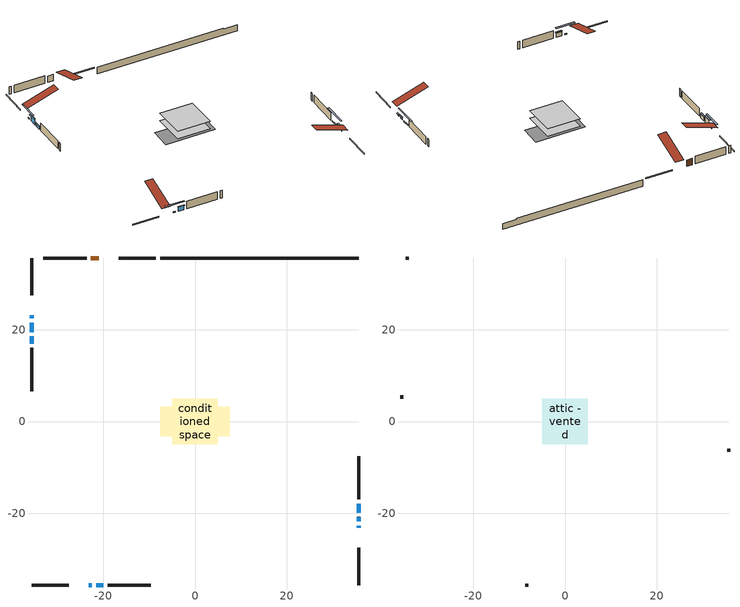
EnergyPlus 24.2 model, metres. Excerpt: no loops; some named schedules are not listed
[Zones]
conditioned space
 floor adiabatic (AdiabaticFloorConstruction): -5,-5 -5,5 5,5 5,-5 z0.61
 floor foundation (Slab1 construction): -7.62,-3.2 -7.62,3.2 7.62,3.2 7.62,-3.2 z-1.52
 wall outside (RimJoist1 construction): -8.52,35.69 -16.64,35.69 / -35.69,-35.69 -27.58,-35.69 / -35.69,35.69 -35.69,27.58 / 35.69,-35.69 35.69,-27.58 z0.61:0.91
 wall outside (AdiabaticWallConstruction 1): -21.06,35.69 -22.75,35.69 z0.61:2.64
 wall outside (AdiabaticWallConstruction): 35.69,-23.15 35.69,-22.74 z0.61:1.27; -23.15,-35.69 -22.49,-35.69 / -35.69,23.15 -35.69,22.49 / 35.69,-19.92 35.69,-17.93 z0.61:0.92; 35.69,-21.82 35.69,-20.85 z0.61:1.4; -21.56,-35.69 -19.99,-35.69 z0.61:1.96; -35.69,21.56 -35.69,19.53 z0.61:2.46; -35.69,18.6 -35.69,17.02 z0.61:1.7
 wall outside (Wall1 construction): -23.68,35.69 -33.13,35.69 / -19.06,-35.69 -9.61,-35.69 / -35.69,16.09 -35.69,6.65 / 35.69,-17.01 35.69,-7.56 z0.61:3.05
 wall foundation (FoundationWall1 construction): -7.59,35.69,-1.52 -7.59,35.69,0.61 31.36,35.69,0.61 31.36,35.69,0.38 35.69,35.69,0.38 35.69,35.69,-1.52
 window (WindowConstruction): 35.69,-23.15 35.69,-22.74 z0.61:1.27
 window (WindowConstruction 6): -23.15,-35.69 -22.49,-35.69 z0.61:0.91
 window (WindowConstruction 7): -35.69,23.15 -35.69,22.49 z0.61:0.91
 window (WindowConstruction 1): 35.69,-21.81 35.69,-20.85 z0.61:1.4
 window (WindowConstruction 2): -21.56,-35.69 -19.99,-35.69 z0.61:1.96
 window (WindowConstruction 3): -35.69,21.56 -35.69,19.53 z0.61:2.46
 window (WindowConstruction 4): -35.69,18.6 -35.69,17.02 z0.61:1.7
 window (WindowConstruction 5): 35.69,-19.92 35.69,-17.93 z0.61:0.91
 door (Door): -21.06,35.69 -22.75,35.69 z0.61:2.64
 ceiling adiabatic (AdiabaticFloorConstruction): 5,-5 5,5 -5,5 -5,-5 z0.61
attic - vented
 floor to conditioned space (Floor1 construction Reversed): -5.01,-5.01 -5.01,5.01 5.01,5.01 5.01,-5.01 z3.05
 wall outside (Wall2 construction): -34.06,35.69 -34.76,35.69 / -8.68,-35.69 -7.98,-35.69 / -35.69,5.72 -35.69,5.01 / 35.69,-6.63 35.69,-5.93 z0.61:3.05
 roof outside (Roof1 construction): -20.13,35.69,3.05 -20.13,25.94,6.3 -17.56,25.94,6.3 -17.56,35.69,3.05; -24.08,-35.69,3.05 -24.08,-25.94,6.3 -26.65,-25.94,6.3 -26.65,-35.69,3.05; -35.69,24.08,3.05 -25.94,24.08,6.3 -25.94,26.65,6.3 -35.69,26.65,3.05; 35.69,-24.08,3.05 25.94,-24.08,6.3 25.94,-26.65,6.3 35.69,-26.65,3.05
shading: 35.69,-22.54 35.69,-23.35 36.1,-23.35 36.1,-22.54 z1.47; -19.91,-35.69 -25.73,-35.69 -25.73,-36.1 -19.91,-36.1 z3.49; -35.69,19.91 -35.69,25.73 -36.1,25.73 -36.1,19.91 z3.49; 35.69,-20.65 35.69,-22.02 36.1,-22.02 36.1,-20.65 z1.6; -19.79,-35.69 -21.76,-35.69 -21.76,-36.1 -19.79,-36.1 z2.16; -35.69,19.32 -35.69,21.76 -36.1,21.76 -36.1,19.32 z2.66; -35.69,16.82 -35.69,18.8 -36.1,18.8 -36.1,16.82 z1.9; 35.69,-15.36 35.69,-22.5 36.1,-22.5 36.1,-15.36 z3.49
[Building]
Building 1: Terrain=Suburbs
[Site:Location]
Toronto Intl AP_ON: Latitude {deg}=43.68; Longitude {deg}=-79.63; Time Zone {hr}=-5; Elevation {m}=173; Keep Site Location Information=Yes
[Site:GroundTemperature:Shallow]
4.59119, 2.66285, 2.50842, 3.42352, 7.09712, 10.7536, 13.9236, 15.9317, 16.1023, 14.4691, 11.3799, 7.83558
[Site:WaterMainsTemperature]
Calculation Method=Schedule; Temperature Schedule=mains temperature schedule
[Material] Roughness=Rough; Thermal Absorptance=0.9
Name | Thickness {m} | Conductivity {W/m-K} | Density {kg/m3} | Specific Heat {J/kg-K} | Solar Absorptance | Visible Absorptance
asphalt or fiberglass shingles | 0.00635 | 0.162714 | 1121.4 | 1465.45 | 0.4 | 0.4
ceiling loosefill ins | 0.254 | 0.0480833 | 16.02 | 1046.75 | 0.7 | 0.7
ceiling stud and cavity | 0.1397 | 0.12817 | 65.682 | 1177.47 | 0.7 | 0.7
concrete 4.0 in. | 0.1016 | 1.803125 | 2242.8 | 837.4 | 0.7 | 0.7
concrete 8.0 in. | 0.2032 | 1.803125 | 2242.8 | 837.4 | 0.7 | 0.7
door material | 0.04445 | 0.188738 | 512.64 | 1214.23 | 0.7 | 0.7
exterior vertical ins | 0.0369022 | 0.029427 | 32.04 | 1214.23 | 0.7 | 0.7
floor covering | 0.0127 | 0.0433444 | 54.468 | 1339.84 | 0.6 | 0.6
floor rigid ins; wall rigid ins | 0.512978 | 0.029427 | 32.04 | 1214.23 | 0.7 | 0.7
floor stud and cavity | 0.1397 | 1.75129 | 37.0049 | 1207.88 | 0.7 | 0.7
furniture material conditioned space 1 | 0.1524 | 0.115458 | 640.8 | 1214.23 | 0.6 | 0.6
gypsum board | 0.0127 | 0.160291 | 801 | 837.4 | 0.6 | 0.6
gypsum board 1 | 0.0127 | 0.160291 | 801 | 837.4 | 0.7 | 0.7
osb sheathing 0.5 in. | 0.0127 | 0.115458 | 512.64 | 1214.23 | 0.7 | 0.7
osb sheathing 0.75 in. | 0.01905 | 0.115458 | 512.64 | 1214.23 | 0.7 | 0.7
osb sheathing 2.0 in. | 0.0508 | 0.115458 | 512.64 | 1214.23 | 0.7 | 0.7
rim joist stud and cavity | 0.0508 | 0.0409464 | 125.044 | 1163.47 | 0.6 | 0.6
wall stud and cavity | 0.1397 | 0.268041 | 139.0536 | 1170.24 | 0.7 | 0.7
wall stud and cavity 1 | 0.0889 | 6.9971 | 50.32683 | 1063.81 | 0.6 | 0.6
wall stud and cavity 2 | 0.0889 | 0.380278 | 52.3479 | 1209.89 | 0.7 | 0.7
wall stud and cavity 3 | 0.0889 | 0.391764 | 83.0341 | 1211.67 | 0.7 | 0.7
wood siding | 0.0254 | 0.102417 | 544.68 | 1172.36 | 0.4 | 0.4
wood siding 1 | 0.00254 | 0.102417 | 544.68 | 1172.36 | 0.4 | 0.4
wood siding 2; wood siding 3; wood siding 4 | 0.0254 | 0.102417 | 544.68 | 1172.36 | 0.7 | 0.7
[WindowMaterial:SimpleGlazingSystem]
Name | U-Factor {W/m2-K} | Solar Heat Gain Coefficient
WindowMaterial | 3.03035 | 0.54
WindowMaterial 1 | 2.95653 | 0.63
WindowMaterial 2 | 2.94291 | 0.65
WindowMaterial 3 | 2.88272 | 0.7
WindowMaterial 4 | 2.95029 | 0.64
WindowMaterial 5 | 3.06555 | 0.5
[Construction]
AdiabaticFloorConstruction: floor stud and cavity, floor rigid ins, osb sheathing 0.75 in., floor covering
AdiabaticWallConstruction: wood siding 3, wall rigid ins, wall stud and cavity 2, gypsum board
AdiabaticWallConstruction 1: wood siding 4, wall rigid ins, wall stud and cavity 2, gypsum board
Door: door material
Floor1 construction Reversed: gypsum board, ceiling stud and cavity, ceiling loosefill ins
FoundationWall1 construction: concrete 8.0 in., gypsum board 1
furniture construction conditioned space 1: furniture material conditioned space 1
PartitionWallConstruction: gypsum board, wall stud and cavity 3, gypsum board
RimJoist1 construction: wood siding 2, osb sheathing 2.0 in., rim joist stud and cavity
Roof1 construction: asphalt or fiberglass shingles
Slab1 construction: concrete 4.0 in.
Wall1 construction: wood siding, osb sheathing 0.5 in., wall stud and cavity, gypsum board
Wall2 construction: wood siding 1, wall stud and cavity 1
WindowConstruction: WindowMaterial
WindowConstruction 1: WindowMaterial 1
WindowConstruction 2: WindowMaterial 2
WindowConstruction 3: WindowMaterial 3
WindowConstruction 4: WindowMaterial 4
WindowConstruction 5; WindowConstruction 6; WindowConstruction 7: WindowMaterial 5
[Zone] Multiplier=1; Part of Total Floor Area=Yes
Name | Volume {m3}
attic - vented | 52.8707
conditioned space | 470.1
[Space]
Name | Zone | Volume {m3}
attic - vented 1 | attic - vented | 52.8707
conditioned space 1 | conditioned space | 470.1
[ZoneInfiltration:EffectiveLeakageArea]
infil attic - vented 1: Zone or Space=attic - vented 1; Schedule=Always On Discrete; Effective Air Leakage Area {cm2}=4146.62; Stack Coefficient=0.000395567; Wind Coefficient=1.34379e-05
[ZoneMixing]
whole house fan mix: Zone or Space=attic - vented; Schedule=Always On Continuous; Design Flow Rate Calculation Method=Flow/Zone; Design Flow Rate {m3/s}=0; Source Zone or Space=conditioned space
[SurfaceProperty:ExposedFoundationPerimeter]
Slab1: Exposed Perimeter Calculation Method=TotalExposedPerimeter; Total Exposed Perimeter {m}=43.283
[InternalMass] Zone or ZoneList=conditioned space; Space or SpaceList=conditioned space 1
Name | Construction | Surface Area {m2}
furniture mass conditioned space 1 | furniture construction conditioned space 1 | 79.0999
partition wall mass | PartitionWallConstruction | 197.75
[Lights]
interior lighting: Zone or ZoneList or Space or SpaceList=conditioned space 1; Schedule=interior lighting schedule; Design Level Calculation Method=LightingLevel; Lighting Level {W}=343.2; Return Air Fraction=0; Fraction Radiant=0.6; Fraction Visible=0.2; Fraction Replaceable=1
[People]
occupants: Zone or ZoneList or Space or SpaceList=conditioned space 1; Number of People Schedule=occupants schedule; Number of People Calculation Method=People; Number of People=3; Fraction Radiant=0.314171; Sensible Heat Fraction=0.56303; Activity Level Schedule=occupants activity schedule; Carbon Dioxide Generation Rate {m3/s-W}=0; Enable ASHRAE 55 Comfort Warnings=No; Mean Radiant Temperature Calculation Type=EnclosureAveraged
[ElectricEquipment] Zone or ZoneList or Space or SpaceList=conditioned space 1; Design Level Calculation Method=EquipmentLevel
Name | Schedule | Design Level {W} | Fraction Latent | Fraction Radiant | Fraction Lost
clothes dryer | clothes dryer schedule | 140.772 | 0.015 | 0.081 | 0.85
clothes washer | clothes washer schedule | 32.1985 | 0.03 | 0.162 | 0.7
cooking range | cooking range schedule | 215.147 | 0.08 | 0.432 | 0.2
dishwasher | dishwasher schedule | 66.8632 | 0.3 | 0.18 | 0.4
fridge | fridge schedule | 72.9452 | 0 | 0.6 | 0
mech vent bath fan 0 | mech vent bath fan 0 schedule | 50.2 | 0 | 0 | 1
mech vent house fan | mech vent house fan schedule | 0 | 0 | 0 | 1
mech vent house fan cfis | mech vent house fan cfis schedule | 0 | 0 | 0 | 0
mech vent range fan 0 | mech vent range fan 0 schedule | 57 | 0 | 0 | 1
misc plug loads | misc plug loads schedule | 494.7 | 0.045 | 0.513 | 0.1
whole house fan | Always On Discrete | 0 | 0 | 0 | 1
[OtherEquipment] Zone or ZoneList or Space or SpaceList=conditioned space 1; Design Level Calculation Method=EquipmentLevel
Name | Fuel Type | Schedule | Design Level {W} | Fraction Latent | Fraction Radiant | Fraction Lost
clothes dryer 1 | Electricity | clothes dryer schedule | 0 | 0.015 | 0.081 | 0.85
cooking range 1 | Electricity | cooking range schedule | 0 | 0.08 | 0.432 | 0.2
general water use latent | None | general water use schedule | 62.594 | 1 | 0 | 0
general water use sensible | None | general water use schedule | -61.6891 | 0 | 0.6 | 0
mech vent house fan latent load | None | Always On Discrete | 0 | 1 | 0 | 0
mech vent house fan sensible load | None | Always On Discrete | 0 | 0 | 0 | 0
water heater energy adjustment1 | NaturalGas | Always On Discrete | 0.01 | 0 | 0 | 1
[ZoneInfiltration:DesignFlowRate] Zone or ZoneList or Space or SpaceList=conditioned space 1; Schedule=Always On Discrete; Design Flow Rate Calculation Method=Flow/Zone; Design Flow Rate {m3/s}=0
infil flow; natural vent flow; whole house fan flow
[AvailabilityManager:Scheduled]
central ac and furnace airloop Availability Manager: Schedule=Always On Discrete
[Foundation:Kiva]
Foundation Kiva 1: Initial Indoor Air Temperature {C}=18; Wall Height Above Grade {m}=0.609996; Wall Depth Below Slab {m}=0.2032; Custom Block Material Name 1=exterior vertical ins; Custom Block Depth 1 {m}=2.13; Custom Block X Position 1 {m}=0.2159; Custom Block Z Position 1 {m}=0
[Foundation:Kiva:Settings]
Soil Conductivity {W/m-K}=0.849921; Soil Density {kg/m3}=1842.3; Soil Specific Heat {J/kg-K}=418.7; Ground Solar Absorptivity=0.9; Ground Thermal Absorptivity=0.9; Ground Surface Roughness {m}=0.03; Far-Field Width {m}=40; Deep-Ground Boundary Condition=ZeroFlux; Deep-Ground Depth {m}=40; Minimum Cell Dimension {m}=0.2; Maximum Cell Growth Coefficient=3; Simulation Timestep=Timestep
[Exterior:Lights]
exterior lighting: Schedule=exterior lighting schedule; Design Level {W}=75.6
[EnergyManagementSystem:GlobalVariable]
central_ac_and_furnace_airloop_Fan_RTF
infil_program_Qfan
infil_program_Qinf
natural_vent_program_Qnv
natural_vent_program_Qwhf
[EnergyManagementSystem:Sensor]
Name | Output:Variable or Output:Meter Index Key | Output:Variable or Output:Meter
airflow_gain | infil flow | Infiltration Sensible Heat Gain Energy
airflow_gain_1 | natural vent flow | Infiltration Sensible Heat Gain Energy
airflow_gain_2 | whole house fan flow | Infiltration Sensible Heat Gain Energy
airflow_loss | infil flow | Infiltration Sensible Heat Loss Energy
airflow_loss_1 | natural vent flow | Infiltration Sensible Heat Loss Energy
airflow_loss_2 | whole house fan flow | Infiltration Sensible Heat Loss Energy
clg_load_cond |  | Cooling:EnergyTransfer:Zone:CONDITIONED SPACE
clg_sp_s; clg_sp_s_1 | cooling setpoint | Schedule Value
clothes_dryer_exhaust_0_sch_s | clothes dryer exhaust 0 schedule | Schedule Value
cool_season | cooling season schedule | Schedule Value
htg_load_cond |  | Heating:EnergyTransfer:Zone:CONDITIONED SPACE
htg_sp_s; htg_sp_s_1 | heating setpoint | Schedule Value
ig_ee_conv | clothes dryer | Electric Equipment Convective Heating Energy
ig_ee_conv_2 | cooking range | Electric Equipment Convective Heating Energy
ig_ee_conv_4 | fridge | Electric Equipment Convective Heating Energy
ig_ee_conv_5 | misc plug loads | Electric Equipment Convective Heating Energy
ig_ee_conv_6 | whole house fan | Electric Equipment Convective Heating Energy
ig_ee_rad | clothes dryer | Electric Equipment Radiant Heating Energy
ig_ee_rad_2 | cooking range | Electric Equipment Radiant Heating Energy
ig_ee_rad_4 | fridge | Electric Equipment Radiant Heating Energy
ig_ee_rad_5 | misc plug loads | Electric Equipment Radiant Heating Energy
ig_ee_rad_6 | whole house fan | Electric Equipment Radiant Heating Energy
ig_lgt_conv | interior lighting | Lights Convective Heating Energy
ig_lgt_rad | interior lighting | Lights Radiant Heating Energy
ig_lgt_vis | interior lighting | Lights Visible Radiation Heating Energy
ig_oe_conv | clothes dryer 1 | Other Equipment Convective Heating Energy
ig_oe_conv_1 | cooking range 1 | Other Equipment Convective Heating Energy
ig_oe_conv_2 | general water use latent | Other Equipment Convective Heating Energy
ig_oe_conv_3 | general water use sensible | Other Equipment Convective Heating Energy
ig_oe_conv_4 | water heater energy adjustment1 | Other Equipment Convective Heating Energy
ig_oe_rad | clothes dryer 1 | Other Equipment Radiant Heating Energy
ig_oe_rad_1 | cooking range 1 | Other Equipment Radiant Heating Energy
ig_oe_rad_2 | general water use latent | Other Equipment Radiant Heating Energy
ig_oe_rad_3 | general water use sensible | Other Equipment Radiant Heating Energy
ig_oe_rad_4 | water heater energy adjustment1 | Other Equipment Radiant Heating Energy
ig_ppl_conv | occupants | People Convective Heating Energy
ig_ppl_rad | occupants | People Radiant Heating Energy
im_conv | furniture mass conditioned space 1 | Surface Inside Face Convection Heat Gain Energy
im_conv_1 | partition wall mass | Surface Inside Face Convection Heat Gain Energy
im_ig | furniture mass conditioned space 1 | Surface Inside Face Internal Gains Radiation Heat Gain Energy
im_ig_1 | partition wall mass | Surface Inside Face Internal Gains Radiation Heat Gain Energy
im_lgt | furniture mass conditioned space 1 | Surface Inside Face Lights Radiation Heat Gain Energy
im_lgt_1 | partition wall mass | Surface Inside Face Lights Radiation Heat Gain Energy
im_sol | furniture mass conditioned space 1 | Surface Inside Face Solar Radiation Heat Gain Energy
im_sol_1 | partition wall mass | Surface Inside Face Solar Radiation Heat Gain Energy
im_surf | furniture mass conditioned space 1 | Surface Inside Face Net Surface Thermal Radiation Heat Gain Energy
im_surf_1 | partition wall mass | Surface Inside Face Net Surface Thermal Radiation Heat Gain Energy
mech_vent_bath_fan_0_sch_s | mech vent bath fan 0 schedule | Schedule Value
mech_vent_range_fan_0_sch_s | mech vent range fan 0 schedule | Schedule Value
mv_conv | mech vent bath fan 0 | Electric Equipment Convective Heating Energy
mv_conv_1 | mech vent house fan | Electric Equipment Convective Heating Energy
mv_conv_2 | mech vent house fan cfis | Electric Equipment Convective Heating Energy
mv_conv_3 | mech vent range fan 0 | Electric Equipment Convective Heating Energy
mv_conv_4 | mech vent house fan latent load | Other Equipment Convective Heating Energy
mv_conv_5 | mech vent house fan sensible load | Other Equipment Convective Heating Energy
mv_rad | mech vent bath fan 0 | Electric Equipment Radiant Heating Energy
mv_rad_1 | mech vent house fan | Electric Equipment Radiant Heating Energy
mv_rad_2 | mech vent house fan cfis | Electric Equipment Radiant Heating Energy
mv_rad_3 | mech vent range fan 0 | Electric Equipment Radiant Heating Energy
mv_rad_4 | mech vent house fan latent load | Other Equipment Radiant Heating Energy
mv_rad_5 | mech vent house fan sensible load | Other Equipment Radiant Heating Energy
natural_vent_s | natural vent schedule | Schedule Value
out_pb_s |  | Site Outdoor Air Barometric Pressure
out_wt_s |  | Site Outdoor Air Humidity Ratio
site_vw_s |  | Site Wind Speed
ss_back_out | Window1 | Surface Window Shortwave from Zone Back Out Window Heat Transfer Rate
ss_back_out_1 | Window11 | Surface Window Shortwave from Zone Back Out Window Heat Transfer Rate
ss_back_out_2 | Window12 | Surface Window Shortwave from Zone Back Out Window Heat Transfer Rate
ss_back_out_3 | Window2 | Surface Window Shortwave from Zone Back Out Window Heat Transfer Rate
ss_back_out_4 | Window3 | Surface Window Shortwave from Zone Back Out Window Heat Transfer Rate
ss_back_out_5 | Window5 | Surface Window Shortwave from Zone Back Out Window Heat Transfer Rate
ss_back_out_6 | Window6 | Surface Window Shortwave from Zone Back Out Window Heat Transfer Rate
ss_back_out_7 | Window8 | Surface Window Shortwave from Zone Back Out Window Heat Transfer Rate
ss_conv | Door1 | Surface Inside Face Convection Heat Gain Energy
ss_conv_1 | Window1 | Surface Inside Face Convection Heat Gain Energy
ss_conv_2 | Window11 | Surface Inside Face Convection Heat Gain Energy
ss_conv_3 | Window12 | Surface Inside Face Convection Heat Gain Energy
ss_conv_4 | Window2 | Surface Inside Face Convection Heat Gain Energy
ss_conv_5 | Window3 | Surface Inside Face Convection Heat Gain Energy
ss_conv_6 | Window5 | Surface Inside Face Convection Heat Gain Energy
ss_conv_7 | Window6 | Surface Inside Face Convection Heat Gain Energy
ss_conv_8 | Window8 | Surface Inside Face Convection Heat Gain Energy
ss_ig | Door1 | Surface Inside Face Internal Gains Radiation Heat Gain Energy
ss_ig_1 | Window1 | Surface Inside Face Internal Gains Radiation Heat Gain Energy
ss_ig_2 | Window11 | Surface Inside Face Internal Gains Radiation Heat Gain Energy
ss_ig_3 | Window12 | Surface Inside Face Internal Gains Radiation Heat Gain Energy
ss_ig_4 | Window2 | Surface Inside Face Internal Gains Radiation Heat Gain Energy
ss_ig_5 | Window3 | Surface Inside Face Internal Gains Radiation Heat Gain Energy
ss_ig_6 | Window5 | Surface Inside Face Internal Gains Radiation Heat Gain Energy
ss_ig_7 | Window6 | Surface Inside Face Internal Gains Radiation Heat Gain Energy
ss_ig_8 | Window8 | Surface Inside Face Internal Gains Radiation Heat Gain Energy
ss_lgt | Door1 | Surface Inside Face Lights Radiation Heat Gain Energy
ss_sol | Door1 | Surface Inside Face Solar Radiation Heat Gain Energy
ss_surf | Door1 | Surface Inside Face Net Surface Thermal Radiation Heat Gain Energy
ss_surf_1 | Window1 | Surface Inside Face Net Surface Thermal Radiation Heat Gain Energy
ss_surf_2 | Window11 | Surface Inside Face Net Surface Thermal Radiation Heat Gain Energy
ss_surf_3 | Window12 | Surface Inside Face Net Surface Thermal Radiation Heat Gain Energy
ss_surf_4 | Window2 | Surface Inside Face Net Surface Thermal Radiation Heat Gain Energy
ss_surf_5 | Window3 | Surface Inside Face Net Surface Thermal Radiation Heat Gain Energy
ss_surf_6 | Window5 | Surface Inside Face Net Surface Thermal Radiation Heat Gain Energy
ss_surf_7 | Window6 | Surface Inside Face Net Surface Thermal Radiation Heat Gain Energy
ss_surf_8 | Window8 | Surface Inside Face Net Surface Thermal Radiation Heat Gain Energy
ss_trans_in | Window1 | Surface Window Transmitted Solar Radiation Rate
ss_trans_in_1 | Window11 | Surface Window Transmitted Solar Radiation Rate
ss_trans_in_2 | Window12 | Surface Window Transmitted Solar Radiation Rate
ss_trans_in_3 | Window2 | Surface Window Transmitted Solar Radiation Rate
ss_trans_in_4 | Window3 | Surface Window Transmitted Solar Radiation Rate
ss_trans_in_5 | Window5 | Surface Window Transmitted Solar Radiation Rate
ss_trans_in_6 | Window6 | Surface Window Transmitted Solar Radiation Rate
ss_trans_in_7 | Window8 | Surface Window Transmitted Solar Radiation Rate
ss_trans_out | Window1 | Surface Inside Face Initial Transmitted Diffuse Transmitted Out Window Solar Radiation Rate
ss_trans_out_1 | Window11 | Surface Inside Face Initial Transmitted Diffuse Transmitted Out Window Solar Radiation Rate
ss_trans_out_2 | Window12 | Surface Inside Face Initial Transmitted Diffuse Transmitted Out Window Solar Radiation Rate
ss_trans_out_3 | Window2 | Surface Inside Face Initial Transmitted Diffuse Transmitted Out Window Solar Radiation Rate
ss_trans_out_4 | Window3 | Surface Inside Face Initial Transmitted Diffuse Transmitted Out Window Solar Radiation Rate
ss_trans_out_5 | Window5 | Surface Inside Face Initial Transmitted Diffuse Transmitted Out Window Solar Radiation Rate
ss_trans_out_6 | Window6 | Surface Inside Face Initial Transmitted Diffuse Transmitted Out Window Solar Radiation Rate
ss_trans_out_7 | Window8 | Surface Inside Face Initial Transmitted Diffuse Transmitted Out Window Solar Radiation Rate
s_conv | Floor1 | Surface Inside Face Convection Heat Gain Energy
s_conv_1 | FoundationWall1 | Surface Inside Face Convection Heat Gain Energy
s_conv_10 | Wall1:180 | Surface Inside Face Convection Heat Gain Energy
s_conv_11 | Wall1:270 | Surface Inside Face Convection Heat Gain Energy
s_conv_12 | Wall1:90 | Surface Inside Face Convection Heat Gain Energy
s_conv_2 | inferred conditioned ceiling | Surface Inside Face Convection Heat Gain Energy
s_conv_3 | inferred conditioned floor | Surface Inside Face Convection Heat Gain Energy
s_conv_4 | RimJoist1:0 | Surface Inside Face Convection Heat Gain Energy
s_conv_5 | RimJoist1:180 | Surface Inside Face Convection Heat Gain Energy
s_conv_6 | RimJoist1:270 | Surface Inside Face Convection Heat Gain Energy
s_conv_7 | RimJoist1:90 | Surface Inside Face Convection Heat Gain Energy
s_conv_8 | Slab1 | Surface Inside Face Convection Heat Gain Energy
s_conv_9 | Wall1:0 | Surface Inside Face Convection Heat Gain Energy
s_ig | Floor1 | Surface Inside Face Internal Gains Radiation Heat Gain Energy
s_ig_1 | FoundationWall1 | Surface Inside Face Internal Gains Radiation Heat Gain Energy
s_ig_10 | Wall1:180 | Surface Inside Face Internal Gains Radiation Heat Gain Energy
s_ig_11 | Wall1:270 | Surface Inside Face Internal Gains Radiation Heat Gain Energy
s_ig_12 | Wall1:90 | Surface Inside Face Internal Gains Radiation Heat Gain Energy
s_ig_2 | inferred conditioned ceiling | Surface Inside Face Internal Gains Radiation Heat Gain Energy
s_ig_3 | inferred conditioned floor | Surface Inside Face Internal Gains Radiation Heat Gain Energy
s_ig_4 | RimJoist1:0 | Surface Inside Face Internal Gains Radiation Heat Gain Energy
s_ig_5 | RimJoist1:180 | Surface Inside Face Internal Gains Radiation Heat Gain Energy
s_ig_6 | RimJoist1:270 | Surface Inside Face Internal Gains Radiation Heat Gain Energy
s_ig_7 | RimJoist1:90 | Surface Inside Face Internal Gains Radiation Heat Gain Energy
s_ig_8 | Slab1 | Surface Inside Face Internal Gains Radiation Heat Gain Energy
s_ig_9 | Wall1:0 | Surface Inside Face Internal Gains Radiation Heat Gain Energy
s_lgt | Floor1 | Surface Inside Face Lights Radiation Heat Gain Energy
s_lgt_1 | FoundationWall1 | Surface Inside Face Lights Radiation Heat Gain Energy
s_lgt_10 | Wall1:180 | Surface Inside Face Lights Radiation Heat Gain Energy
s_lgt_11 | Wall1:270 | Surface Inside Face Lights Radiation Heat Gain Energy
s_lgt_12 | Wall1:90 | Surface Inside Face Lights Radiation Heat Gain Energy
s_lgt_2 | inferred conditioned ceiling | Surface Inside Face Lights Radiation Heat Gain Energy
s_lgt_3 | inferred conditioned floor | Surface Inside Face Lights Radiation Heat Gain Energy
s_lgt_4 | RimJoist1:0 | Surface Inside Face Lights Radiation Heat Gain Energy
s_lgt_5 | RimJoist1:180 | Surface Inside Face Lights Radiation Heat Gain Energy
s_lgt_6 | RimJoist1:270 | Surface Inside Face Lights Radiation Heat Gain Energy
s_lgt_7 | RimJoist1:90 | Surface Inside Face Lights Radiation Heat Gain Energy
s_lgt_8 | Slab1 | Surface Inside Face Lights Radiation Heat Gain Energy
s_lgt_9 | Wall1:0 | Surface Inside Face Lights Radiation Heat Gain Energy
s_sol | Floor1 | Surface Inside Face Solar Radiation Heat Gain Energy
s_sol_1 | FoundationWall1 | Surface Inside Face Solar Radiation Heat Gain Energy
s_sol_10 | Wall1:180 | Surface Inside Face Solar Radiation Heat Gain Energy
s_sol_11 | Wall1:270 | Surface Inside Face Solar Radiation Heat Gain Energy
s_sol_12 | Wall1:90 | Surface Inside Face Solar Radiation Heat Gain Energy
s_sol_2 | inferred conditioned ceiling | Surface Inside Face Solar Radiation Heat Gain Energy
s_sol_3 | inferred conditioned floor | Surface Inside Face Solar Radiation Heat Gain Energy
s_sol_4 | RimJoist1:0 | Surface Inside Face Solar Radiation Heat Gain Energy
s_sol_5 | RimJoist1:180 | Surface Inside Face Solar Radiation Heat Gain Energy
s_sol_6 | RimJoist1:270 | Surface Inside Face Solar Radiation Heat Gain Energy
s_sol_7 | RimJoist1:90 | Surface Inside Face Solar Radiation Heat Gain Energy
s_sol_8 | Slab1 | Surface Inside Face Solar Radiation Heat Gain Energy
s_sol_9 | Wall1:0 | Surface Inside Face Solar Radiation Heat Gain Energy
s_surf | Floor1 | Surface Inside Face Net Surface Thermal Radiation Heat Gain Energy
s_surf_1 | FoundationWall1 | Surface Inside Face Net Surface Thermal Radiation Heat Gain Energy
s_surf_10 | Wall1:180 | Surface Inside Face Net Surface Thermal Radiation Heat Gain Energy
